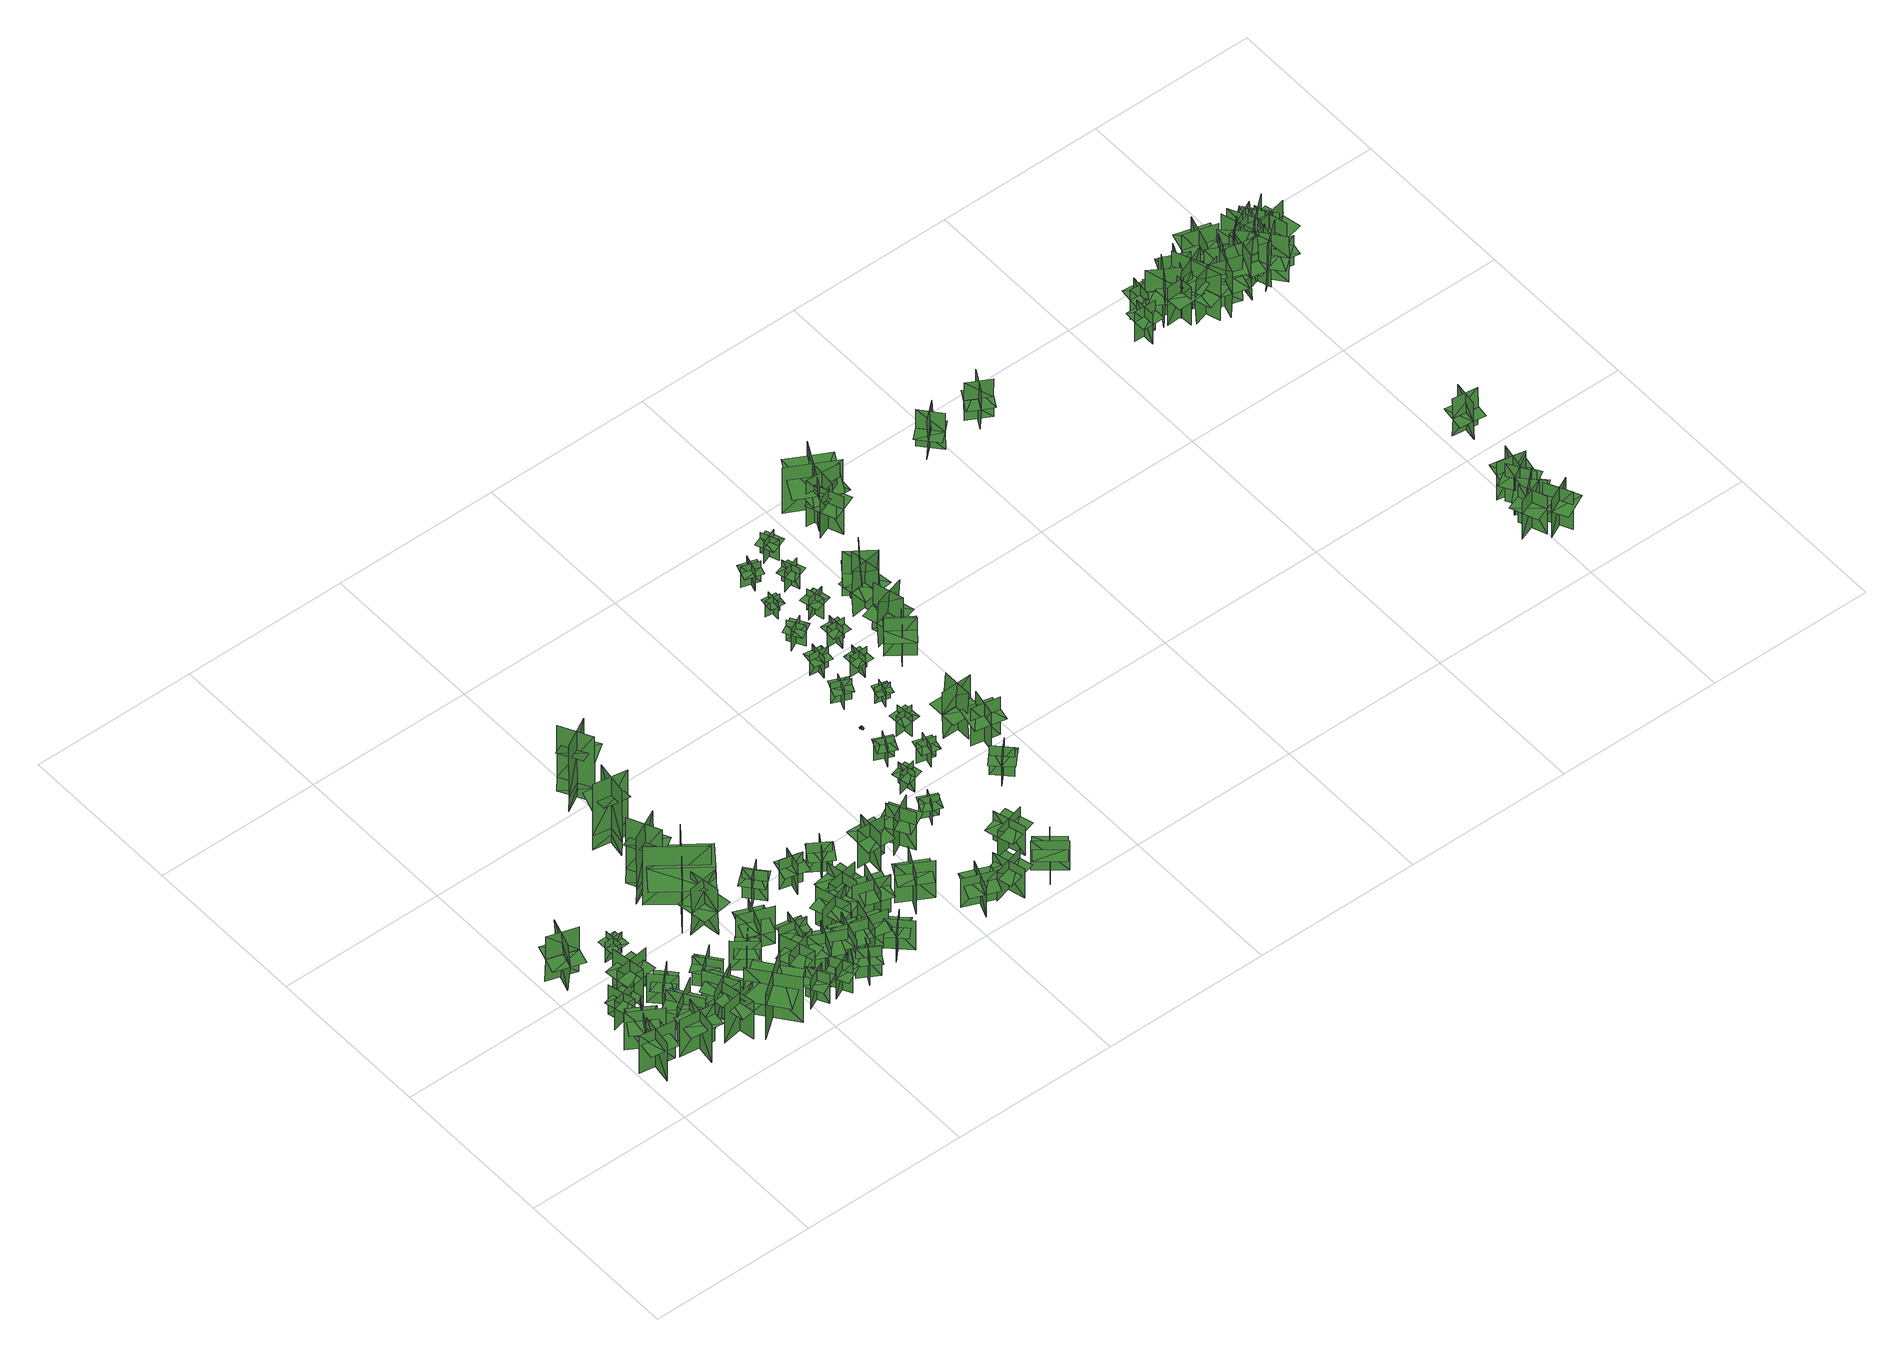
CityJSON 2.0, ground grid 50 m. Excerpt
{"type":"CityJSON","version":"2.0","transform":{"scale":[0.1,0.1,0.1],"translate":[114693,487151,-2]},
"CityObjects":{
"tree1":{"type":"SolitaryVegetationObject","geometry":[{"type":"MultiSurface","lod":"1","boundaries":[[[0,1,2]],[[0,2,3]],[[4,5,6]],[[4,6,7]],[[8,9,10]],[[8,10,11]],[[8,12,13]],[[8,13,9]]]}]},
"tree2":{"type":"SolitaryVegetationObject","geometry":[{"type":"MultiSurface","lod":"1","boundaries":[[[14,15,16]],[[14,16,17]],[[18,19,20]],[[18,20,21]],[[22,23,24]],[[22,24,25]],[[22,26,27]],[[22,27,23]]]}]},
"tree3":{"type":"SolitaryVegetationObject","geometry":[{"type":"MultiSurface","lod":"1","boundaries":[[[28,29,30]],[[28,30,31]],[[32,33,34]],[[32,34,35]],[[36,37,38]],[[36,38,39]],[[36,40,41]],[[36,41,37]]]}]},
"tree4":{"type":"SolitaryVegetationObject","geometry":[{"type":"MultiSurface","lod":"1","boundaries":[[[42,43,44]],[[42,44,45]],[[46,47,48]],[[46,48,49]],[[50,51,52]],[[50,52,53]],[[50,54,55]],[[50,55,51]]]}]},
"tree5":{"type":"SolitaryVegetationObject","geometry":[{"type":"MultiSurface","lod":"1","boundaries":[[[56,57,58]],[[56,58,59]],[[60,61,62]],[[60,62,63]],[[64,65,61]],[[64,61,60]],[[66,67,57]],[[66,57,56]],[[56,57,68]],[[56,68,69]],[[56,70,71]],[[56,71,57]]]}]},
"tree6":{"type":"SolitaryVegetationObject","geometry":[{"type":"MultiSurface","lod":"1","boundaries":[[[72,73,74]],[[72,74,75]],[[76,77,78]],[[76,78,79]],[[80,81,82]],[[80,82,83]],[[80,84,85]],[[80,85,81]]]}]},
"tree7":{"type":"SolitaryVegetationObject","geometry":[{"type":"MultiSurface","lod":"1","boundaries":[[[86,87,88]],[[86,88,89]],[[90,91,92]],[[90,92,93]],[[94,95,96]],[[94,96,97]],[[94,98,99]],[[94,99,95]]]}]},
"tree8":{"type":"SolitaryVegetationObject","geometry":[{"type":"MultiSurface","lod":"1","boundaries":[[[100,101,102]],[[100,102,103]],[[104,105,106]],[[104,106,107]],[[108,109,110]],[[108,110,111]],[[108,112,113]],[[108,113,109]]]}]},
"tree9":{"type":"SolitaryVegetationObject","geometry":[{"type":"MultiSurface","lod":"1","boundaries":[[[114,115,116]],[[114,116,117]],[[118,119,120]],[[118,120,121]],[[122,123,124]],[[122,124,125]],[[122,126,127]],[[122,127,123]]]}]},
"tree10":{"type":"SolitaryVegetationObject","geometry":[{"type":"MultiSurface","lod":"1","boundaries":[[[128,129,130]],[[128,130,131]],[[132,133,134]],[[132,134,135]],[[136,137,138]],[[136,138,139]],[[136,140,141]],[[136,141,137]]]}]},
"tree11":{"type":"SolitaryVegetationObject","geometry":[{"type":"MultiSurface","lod":"1","boundaries":[[[142,143,144]],[[142,144,145]],[[146,147,148]],[[146,148,149]],[[150,151,152]],[[150,152,153]],[[150,153,154]],[[150,154,155]]]}]},
"tree12":{"type":"SolitaryVegetationObject","geometry":[{"type":"MultiSurface","lod":"1","boundaries":[[[156,157,158]],[[156,158,159]],[[160,161,162]],[[160,162,163]],[[164,165,166]],[[164,166,167]],[[164,168,169]],[[164,169,165]]]}]},
"tree13":{"type":"SolitaryVegetationObject","geometry":[{"type":"MultiSurface","lod":"1","boundaries":[[[170,171,172]],[[170,172,173]],[[174,175,176]],[[174,176,177]],[[178,179,180]],[[178,180,181]],[[178,181,182]],[[178,182,183]]]}]},
"tree14":{"type":"SolitaryVegetationObject","geometry":[{"type":"MultiSurface","lod":"1","boundaries":[[[184,185,186]],[[184,186,187]],[[188,189,190]],[[188,190,191]],[[192,193,194]],[[192,194,195]],[[192,196,197]],[[192,197,193]]]}]},
"tree15":{"type":"SolitaryVegetationObject","geometry":[{"type":"MultiSurface","lod":"1","boundaries":[[[198,199,200]],[[198,200,201]],[[202,203,204]],[[202,204,205]],[[206,207,208]],[[206,208,209]],[[206,210,211]],[[206,211,207]]]}]},
"tree16":{"type":"SolitaryVegetationObject","geometry":[{"type":"MultiSurface","lod":"1","boundaries":[[[212,213,214]],[[212,214,215]],[[216,217,218]],[[216,218,219]],[[220,221,222]],[[220,222,223]],[[220,224,225]],[[220,225,221]]]}]},
"tree17":{"type":"SolitaryVegetationObject","geometry":[{"type":"MultiSurface","lod":"1","boundaries":[[[226,227,228]],[[226,228,229]],[[230,231,232]],[[230,232,233]],[[234,235,231]],[[234,231,230]],[[236,237,227]],[[236,227,226]],[[226,227,238]],[[226,238,239]],[[226,240,241]],[[226,241,227]]]}]},
"tree18":{"type":"SolitaryVegetationObject","geometry":[{"type":"MultiSurface","lod":"1","boundaries":[[[242,243,244]],[[242,244,245]],[[246,247,248]],[[246,248,249]],[[250,251,252]],[[250,252,253]],[[250,254,255]],[[250,255,251]]]}]},
"tree19":{"type":"SolitaryVegetationObject","geometry":[{"type":"MultiSurface","lod":"1","boundaries":[[[256,257,258]],[[256,258,259]],[[260,261,262]],[[260,262,263]],[[264,265,266]],[[264,266,267]],[[264,268,269]],[[264,269,265]]]}]},
"tree20":{"type":"SolitaryVegetationObject","geometry":[{"type":"MultiSurface","lod":"1","boundaries":[[[270,271,272]],[[270,272,273]],[[274,275,276]],[[274,276,277]],[[278,279,280]],[[278,280,281]],[[278,281,282]],[[278,282,283]]]}]},
"tree21":{"type":"SolitaryVegetationObject","geometry":[{"type":"MultiSurface","lod":"1","boundaries":[[[284,285,286]],[[284,286,287]],[[288,289,290]],[[288,290,291]],[[292,293,289]],[[292,289,288]],[[294,295,285]],[[294,285,284]],[[296,297,298]],[[296,298,299]],[[300,301,302]],[[300,302,303]]]}]},
"tree22":{"type":"SolitaryVegetationObject","geometry":[{"type":"MultiSurface","lod":"1","boundaries":[[[304,305,306]],[[304,306,307]],[[308,309,310]],[[308,310,311]],[[312,313,314]],[[312,314,315]],[[312,316,317]],[[312,317,313]]]}]},
"tree23":{"type":"SolitaryVegetationObject","geometry":[{"type":"MultiSurface","lod":"1","boundaries":[[[318,319,320]],[[318,320,321]],[[322,323,324]],[[322,324,325]],[[326,327,328]],[[326,328,329]],[[326,330,331]],[[326,331,327]]]}]},
"tree24":{"type":"SolitaryVegetationObject","geometry":[{"type":"MultiSurface","lod":"1","boundaries":[[[332,333,334]],[[332,334,335]],[[336,337,338]],[[336,338,339]],[[340,341,342]],[[340,342,343]],[[340,344,345]],[[340,345,341]]]}]},
"tree25":{"type":"SolitaryVegetationObject","geometry":[{"type":"MultiSurface","lod":"1","boundaries":[[[346,347,348]],[[346,348,349]],[[350,351,352]],[[350,352,353]],[[354,355,356]],[[354,356,357]],[[354,358,359]],[[354,359,355]]]}]},
"tree26":{"type":"SolitaryVegetationObject","geometry":[{"type":"MultiSurface","lod":"1","boundaries":[[[360,361,362]],[[360,362,363]],[[364,365,366]],[[364,366,367]],[[368,369,365]],[[368,365,364]],[[370,371,361]],[[370,361,360]],[[372,373,374]],[[372,374,375]],[[376,377,378]],[[376,378,379]]]}]},
"tree27":{"type":"SolitaryVegetationObject","geometry":[{"type":"MultiSurface","lod":"1","boundaries":[[[380,381,382]],[[380,382,383]],[[384,385,386]],[[384,386,387]],[[388,389,390]],[[388,390,391]],[[388,392,393]],[[388,393,389]]]}]},
"tree28":{"type":"SolitaryVegetationObject","geometry":[{"type":"MultiSurface","lod":"1","boundaries":[[[394,395,396]],[[394,396,397]],[[398,399,400]],[[398,400,401]],[[402,403,404]],[[402,404,405]],[[402,406,407]],[[402,407,403]]]}]},
"tree29":{"type":"SolitaryVegetationObject","geometry":[{"type":"MultiSurface","lod":"1","boundaries":[[[408,409,410]],[[408,410,411]],[[412,413,414]],[[412,414,415]],[[416,417,418]],[[416,418,419]],[[416,420,421]],[[416,421,417]]]}]},
"tree30":{"type":"SolitaryVegetationObject","geometry":[{"type":"MultiSurface","lod":"1","boundaries":[[[422,423,424]],[[422,424,425]],[[426,427,428]],[[426,428,429]],[[430,431,427]],[[430,427,426]],[[432,433,423]],[[432,423,422]],[[434,435,436]],[[434,436,437]],[[438,439,440]],[[438,440,441]]]}]},
"tree31":{"type":"SolitaryVegetationObject","geometry":[{"type":"MultiSurface","lod":"1","boundaries":[[[442,443,444]],[[442,444,445]],[[446,447,448]],[[446,448,449]],[[450,451,452]],[[450,452,453]],[[450,454,455]],[[450,455,451]]]}]},
"tree32":{"type":"SolitaryVegetationObject","geometry":[{"type":"MultiSurface","lod":"1","boundaries":[[[456,457,458]],[[456,458,459]],[[460,461,462]],[[460,462,463]],[[464,465,466]],[[464,466,467]],[[464,468,469]],[[464,469,465]]]}]},
"tree33":{"type":"SolitaryVegetationObject","geometry":[{"type":"MultiSurface","lod":"1","boundaries":[[[470,471,472]],[[470,472,473]],[[474,475,476]],[[474,476,477]],[[478,479,480]],[[478,480,481]],[[478,481,482]],[[478,482,483]]]}]},
"tree34":{"type":"SolitaryVegetationObject","geometry":[{"type":"MultiSurface","lod":"1","boundaries":[[[484,485,486]],[[484,486,487]],[[488,489,490]],[[488,490,491]],[[492,493,494]],[[492,494,495]],[[492,496,497]],[[492,497,493]]]}]},
"tree35":{"type":"SolitaryVegetationObject","geometry":[{"type":"MultiSurface","lod":"1","boundaries":[[[498,499,500]],[[498,500,501]],[[502,503,504]],[[502,504,505]],[[506,507,508]],[[506,508,509]],[[506,510,511]],[[506,511,507]]]}]},
"tree36":{"type":"SolitaryVegetationObject","geometry":[{"type":"MultiSurface","lod":"1","boundaries":[[[512,513,514]],[[512,514,515]],[[516,517,518]],[[516,518,519]],[[520,521,522]],[[520,522,523]],[[520,524,525]],[[520,525,521]]]}]},
"tree37":{"type":"SolitaryVegetationObject","geometry":[{"type":"MultiSurface","lod":"1","boundaries":[[[526,527,528]],[[526,528,529]],[[530,531,532]],[[530,532,533]],[[534,535,536]],[[534,536,537]],[[534,538,539]],[[534,539,535]]]}]},
"tree38":{"type":"SolitaryVegetationObject","geometry":[{"type":"MultiSurface","lod":"1","boundaries":[[[540,541,542]],[[540,542,543]],[[544,545,546]],[[544,546,547]],[[548,549,550]],[[548,550,551]],[[548,551,552]],[[548,552,553]]]}]},
"tree39":{"type":"SolitaryVegetationObject","geometry":[{"type":"MultiSurface","lod":"1","boundaries":[[[554,555,556]],[[554,556,557]],[[558,559,560]],[[558,560,561]],[[562,563,564]],[[562,564,565]],[[562,566,567]],[[562,567,563]]]}]},
"tree40":{"type":"SolitaryVegetationObject","geometry":[{"type":"MultiSurface","lod":"1","boundaries":[[[568,569,570]],[[568,570,571]],[[572,573,574]],[[572,574,575]],[[576,577,578]],[[576,578,579]],[[576,579,580]],[[576,580,581]]]}]},
"tree41":{"type":"SolitaryVegetationObject","geometry":[{"type":"MultiSurface","lod":"1","boundaries":[[[582,583,584]],[[582,584,585]],[[586,587,588]],[[586,588,589]],[[590,591,592]],[[590,592,593]],[[590,593,594]],[[590,594,595]]]}]},
"tree42":{"type":"SolitaryVegetationObject","geometry":[{"type":"MultiSurface","lod":"1","boundaries":[[[596,597,598]],[[596,598,599]],[[600,601,602]],[[600,602,603]],[[604,605,606]],[[604,606,607]],[[604,607,608]],[[604,608,609]]]}]},
"tree43":{"type":"SolitaryVegetationObject","geometry":[{"type":"MultiSurface","lod":"1","boundaries":[[[610,611,612]],[[610,612,613]],[[614,615,616]],[[614,616,617]],[[618,619,620]],[[618,620,621]],[[618,621,622]],[[618,622,623]]]}]},
"tree44":{"type":"SolitaryVegetationObject","geometry":[{"type":"MultiSurface","lod":"1","boundaries":[[[624,625,626]],[[624,626,627]],[[628,629,630]],[[628,630,631]],[[632,633,634]],[[632,634,635]],[[632,635,636]],[[632,636,637]]]}]},
"tree45":{"type":"SolitaryVegetationObject","geometry":[{"type":"MultiSurface","lod":"1","boundaries":[[[638,639,640]],[[638,640,641]],[[642,643,644]],[[642,644,645]],[[646,647,648]],[[646,648,649]],[[646,649,650]],[[646,650,651]]]}]},
"tree46":{"type":"SolitaryVegetationObject","geometry":[{"type":"MultiSurface","lod":"1","boundaries":[[[652,653,654]],[[652,654,655]],[[656,657,658]],[[656,658,659]],[[660,661,662]],[[660,662,663]],[[660,663,664]],[[660,664,665]]]}]},
"tree47":{"type":"SolitaryVegetationObject","geometry":[{"type":"MultiSurface","lod":"1","boundaries":[[[666,667,668]],[[666,668,669]],[[670,671,672]],[[670,672,673]],[[674,675,676]],[[674,676,677]],[[674,677,678]],[[674,678,679]]]}]},
"tree48":{"type":"SolitaryVegetationObject","geometry":[{"type":"MultiSurface","lod":"1","boundaries":[[[680,681,682]],[[680,682,683]],[[684,685,686]],[[684,686,687]],[[688,689,690]],[[688,690,691]],[[688,691,692]],[[688,692,693]]]}]},
"tree49":{"type":"SolitaryVegetationObject","geometry":[{"type":"MultiSurface","lod":"1","boundaries":[[[694,695,696]],[[694,696,697]],[[698,699,700]],[[698,700,701]],[[702,703,704]],[[702,704,705]],[[702,705,706]],[[702,706,707]]]}]},
"tree50":{"type":"SolitaryVegetationObject","geometry":[{"type":"MultiSurface","lod":"1","boundaries":[[[708,709,710]],[[708,710,711]],[[712,713,714]],[[712,714,715]],[[716,717,718]],[[716,718,719]],[[716,720,721]],[[716,721,717]]]}]},
"tree51":{"type":"SolitaryVegetationObject","geometry":[{"type":"MultiSurface","lod":"1","boundaries":[[[722,723,724]],[[722,724,725]],[[726,727,728]],[[726,728,729]],[[730,731,732]],[[730,732,733]],[[730,733,734]],[[730,734,735]]]}]},
"tree52":{"type":"SolitaryVegetationObject","geometry":[{"type":"MultiSurface","lod":"1","boundaries":[[[736,737,738]],[[736,738,739]],[[740,741,742]],[[740,742,743]],[[744,745,746]],[[744,746,747]],[[744,747,748]],[[744,748,749]]]}]},
"tree53":{"type":"SolitaryVegetationObject","geometry":[{"type":"MultiSurface","lod":"1","boundaries":[[[750,751,752]],[[750,752,753]],[[754,755,756]],[[754,756,757]],[[758,759,755]],[[758,755,754]],[[760,761,751]],[[760,751,750]],[[750,751,762]],[[750,762,763]],[[750,764,765]],[[750,765,751]]]}]},
"tree54":{"type":"SolitaryVegetationObject","geometry":[{"type":"MultiSurface","lod":"1","boundaries":[[[766,767,768]],[[766,768,769]],[[770,771,772]],[[770,772,773]],[[774,775,776]],[[774,776,777]],[[774,778,779]],[[774,779,775]]]}]},
"tree55":{"type":"SolitaryVegetationObject","geometry":[{"type":"MultiSurface","lod":"1","boundaries":[[[780,781,782]],[[780,782,783]],[[784,785,786]],[[784,786,787]],[[788,789,790]],[[788,790,791]],[[788,791,792]],[[788,792,793]]]}]},
"tree56":{"type":"SolitaryVegetationObject","geometry":[{"type":"MultiSurface","lod":"1","boundaries":[[[794,795,796]],[[794,796,797]],[[798,799,800]],[[798,800,801]],[[802,803,804]],[[802,804,805]],[[802,805,806]],[[802,806,807]]]}]},
"tree57":{"type":"SolitaryVegetationObject","geometry":[{"type":"MultiSurface","lod":"1","boundaries":[[[808,809,810]],[[808,810,811]],[[812,813,814]],[[812,814,815]],[[816,817,818]],[[816,818,819]],[[816,819,820]],[[816,820,821]]]}]},
"tree58":{"type":"SolitaryVegetationObject","geometry":[{"type":"MultiSurface","lod":"1","boundaries":[[[822,823,824]],[[822,824,825]],[[826,827,828]],[[826,828,829]],[[830,831,832]],[[830,832,833]],[[830,833,834]],[[830,834,835]]]}]},
"tree59":{"type":"SolitaryVegetationObject","geometry":[{"type":"MultiSurface","lod":"1","boundaries":[[[836,837,838]],[[836,838,839]],[[840,841,842]],[[840,842,843]],[[844,845,846]],[[844,846,847]],[[844,847,848]],[[844,848,849]]]}]},
"tree60":{"type":"SolitaryVegetationObject","geometry":[{"type":"MultiSurface","lod":"1","boundaries":[[[850,851,852]],[[850,852,853]],[[854,855,856]],[[854,856,857]],[[858,859,860]],[[858,860,861]],[[858,861,862]],[[858,862,863]]]}]},
"tree61":{"type":"SolitaryVegetationObject","geometry":[{"type":"MultiSurface","lod":"1","boundaries":[[[864,865,866]],[[864,866,867]],[[868,869,870]],[[868,870,871]],[[872,873,874]],[[872,874,875]],[[872,876,877]],[[872,877,873]]]}]},
"tree62":{"type":"SolitaryVegetationObject","geometry":[{"type":"MultiSurface","lod":"1","boundaries":[[[878,879,880]],[[878,880,881]],[[882,883,884]],[[882,884,885]],[[886,887,883]],[[886,883,882]],[[888,889,879]],[[888,879,878]],[[878,879,890]],[[878,890,891]],[[878,892,893]],[[878,893,879]]]}]},
"tree63":{"type":"SolitaryVegetationObject","geometry":[{"type":"MultiSurface","lod":"1","boundaries":[[[894,895,896]],[[894,896,897]],[[898,899,900]],[[898,900,901]],[[902,903,904]],[[902,904,905]],[[902,905,906]],[[902,906,907]]]}]},
"tree64":{"type":"SolitaryVegetationObject","geometry":[{"type":"MultiSurface","lod":"1","boundaries":[[[908,909,910]],[[908,910,911]],[[912,913,914]],[[912,914,915]],[[916,917,913]],[[916,913,912]],[[918,919,909]],[[918,909,908]],[[908,909,920]],[[908,920,921]],[[908,922,923]],[[908,923,909]]]}]},
"tree65":{"type":"SolitaryVegetationObject","geometry":[{"type":"MultiSurface","lod":"1","boundaries":[[[924,925,926]],[[924,926,927]],[[928,929,930]],[[928,930,931]],[[932,933,934]],[[932,934,935]],[[932,935,936]],[[932,936,937]]]}]},
"tree66":{"type":"SolitaryVegetationObject","geometry":[{"type":"MultiSurface","lod":"1","boundaries":[[[938,939,940]],[[938,940,941]],[[942,943,944]],[[942,944,945]],[[946,947,943]],[[946,943,942]],[[948,949,939]],[[948,939,938]],[[938,939,950]],[[938,950,951]],[[938,952,953]],[[938,953,939]]]}]},
"tree67":{"type":"SolitaryVegetationObject","geometry":[{"type":"MultiSurface","lod":"1","boundaries":[[[954,955,956]],[[954,956,957]],[[958,959,960]],[[958,960,961]],[[962,963,964]],[[962,964,965]],[[962,966,967]],[[962,967,963]]]}]},
"tree68":{"type":"SolitaryVegetationObject","geometry":[{"type":"MultiSurface","lod":"1","boundaries":[[[968,969,970]],[[968,970,971]],[[972,973,974]],[[972,974,975]],[[976,977,978]],[[976,978,979]],[[976,980,981]],[[976,981,977]]]}]},
"tree69":{"type":"SolitaryVegetationObject","geometry":[{"type":"MultiSurface","lod":"1","boundaries":[[[982,983,984]],[[982,984,985]],[[986,987,988]],[[986,988,989]],[[990,991,992]],[[990,992,993]],[[990,993,994]],[[990,994,995]]]}]},
"tree70":{"type":"SolitaryVegetationObject","geometry":[{"type":"MultiSurface","lod":"1","boundaries":[[[996,997,998]],[[996,998,999]],[[1000,1001,1002]],[[1000,1002,1003]],[[1004,1005,1001]],[[1004,1001,1000]],[[1006,1007,997]],[[1006,997,996]],[[996,997,1008]],[[996,1008,1009]],[[996,1010,1011]],[[996,1011,997]]]}]},
"tree71":{"type":"SolitaryVegetationObject","geometry":[{"type":"MultiSurface","lod":"1","boundaries":[[[1012,1013,1014]],[[1012,1014,1015]],[[1016,1017,1018]],[[1016,1018,1019]],[[1020,1021,1017]],[[1020,1017,1016]],[[1022,1023,1013]],[[1022,1013,1012]],[[1012,1013,1024]],[[1012,1024,1025]],[[1012,1026,1027]],[[1012,1027,1013]]]}]},
"tree72":{"type":"SolitaryVegetationObject","geometry":[{"type":"MultiSurface","lod":"1","boundaries":[[[1028,1029,1030]],[[1028,1030,1031]],[[1032,1033,1034]],[[1032,1034,1035]],[[1036,1037,1038]],[[1036,1038,1039]],[[1036,1040,1041]],[[1036,1041,1037]]]}]},
"tree73":{"type":"SolitaryVegetationObject","geometry":[{"type":"MultiSurface","lod":"1","boundaries":[[[1042,1043,1044]],[[1042,1044,1045]],[[1046,1047,1048]],[[1046,1048,1049]],[[1050,1051,1052]],[[1050,1052,1053]],[[1050,1054,1055]],[[1050,1055,1051]]]}]},
"tree74":{"type":"SolitaryVegetationObject","geometry":[{"type":"MultiSurface","lod":"1","boundaries":[[[1056,1057,1058]],[[1056,1058,1059]],[[1060,1061,1062]],[[1060,1062,1063]],[[1064,1065,1066]],[[1064,1066,1067]],[[1064,1068,1069]],[[1064,1069,1065]]]}]},
"tree75":{"type":"SolitaryVegetationObject","geometry":[{"type":"MultiSurface","lod":"1","boundaries":[[[1070,1071,1072]],[[1070,1072,1073]],[[1074,1075,1076]],[[1074,1076,1077]],[[1078,1079,1080]],[[1078,1080,1081]],[[1078,1082,1083]],[[1078,1083,1079]]]}]},
"tree76":{"type":"SolitaryVegetationObject","geometry":[{"type":"MultiSurface","lod":"1","boundaries":[[[1084,1085,1086]],[[1084,1086,1087]],[[1088,1089,1090]],[[1088,1090,1091]],[[1092,1093,1094]],[[1092,1094,1095]],[[1092,1096,1097]],[[1092,1097,1093]]]}]},
"tree77":{"type":"SolitaryVegetationObject","geometry":[{"type":"MultiSurface","lod":"1","boundaries":[[[1098,1099,1100]],[[1098,1100,1101]],[[1102,1103,1104]],[[1102,1104,1105]],[[1106,1107,1108]],[[1106,1108,1109]],[[1106,1110,1111]],[[1106,1111,1107]]]}]},
"tree78":{"type":"SolitaryVegetationObject","geometry":[{"type":"MultiSurface","lod":"1","boundaries":[[[1112,1113,1114]],[[1112,1114,1115]],[[1116,1117,1118]],[[1116,1118,1119]],[[1120,1121,1122]],[[1120,1122,1123]],[[1120,1124,1125]],[[1120,1125,1121]]]}]},
"tree79":{"type":"SolitaryVegetationObject","geometry":[{"type":"MultiSurface","lod":"1","boundaries":[[[1126,1127,1128]],[[1126,1128,1129]],[[1130,1131,1132]],[[1130,1132,1133]],[[1134,1135,1131]],[[1134,1131,1130]],[[1136,1137,1127]],[[1136,1127,1126]],[[1126,1127,1138]],[[1126,1138,1139]],[[1126,1140,1141]],[[1126,1141,1127]]]}]},
"tree80":{"type":"SolitaryVegetationObject","geometry":[{"type":"MultiSurface","lod":"1","boundaries":[[[1142,1143,1144]],[[1142,1144,1145]],[[1146,1147,1148]],[[1146,1148,1149]],[[1150,1151,1152]],[[1150,1152,1153]],[[1150,1154,1155]],[[1150,1155,1151]]]}]},
"tree81":{"type":"SolitaryVegetationObject","geometry":[{"type":"MultiSurface","lod":"1","boundaries":[[[1156,1157,1158]],[[1156,1158,1159]],[[1160,1161,1162]],[[1160,1162,1163]],[[1164,1165,1166]],[[1164,1166,1167]],[[1164,1168,1169]],[[1164,1169,1165]]]}]},
"tree82":{"type":"SolitaryVegetationObject","geometry":[{"type":"MultiSurface","lod":"1","boundaries":[[[1170,1171,1172]],[[1170,1172,1173]],[[1174,1175,1176]],[[1174,1176,1177]],[[1178,1179,1175]],[[1178,1175,1174]],[[1180,1181,1171]],[[1180,1171,1170]],[[1170,1171,1182]],[[1170,1182,1183]],[[1170,1184,1185]],[[1170,1185,1171]]]}]},
"tree83":{"type":"SolitaryVegetationObject","geometry":[{"type":"MultiSurface","lod":"1","boundaries":[[[1186,1187,1188]],[[1186,1188,1189]],[[1190,1191,1192]],[[1190,1192,1193]],[[1194,1195,1196]],[[1194,1196,1197]],[[1194,1198,1199]],[[1194,1199,1195]]]}]},
"tree84":{"type":"SolitaryVegetationObject","geometry":[{"type":"MultiSurface","lod":"1","boundaries":[[[1200,1201,1202]],[[1200,1202,1203]],[[1204,1205,1206]],[[1204,1206,1207]],[[1208,1209,1205]],[[1208,1205,1204]],[[1210,1211,1201]],[[1210,1201,1200]],[[1200,1201,1212]],[[1200,1212,1213]],[[1200,1214,1215]],[[1200,1215,1201]]]}]},
"tree85":{"type":"SolitaryVegetationObject","geometry":[{"type":"MultiSurface","lod":"1","boundaries":[[[1216,1217,1218]],[[1216,1218,1219]],[[1220,1221,1222]],[[1220,1222,1223]],[[1224,1225,1221]],[[1224,1221,1220]],[[1226,1227,1217]],[[1226,1217,1216]],[[1216,1217,1228]],[[1216,1228,1229]],[[1216,1230,1231]],[[1216,1231,1217]]]}]},
"tree86":{"type":"SolitaryVegetationObject","geometry":[{"type":"MultiSurface","lod":"1","boundaries":[[[1232,1233,1234]],[[1232,1234,1235]],[[1236,1237,1238]],[[1236,1238,1239]],[[1240,1241,1242]],[[1240,1242,1243]],[[1240,1244,1245]],[[1240,1245,1241]]]}]},
"tree87":{"type":"SolitaryVegetationObject","geometry":[{"type":"MultiSurface","lod":"1","boundaries":[[[1246,1247,1248]],[[1246,1248,1249]],[[1250,1251,1252]],[[1250,1252,1253]],[[1254,1255,1256]],[[1254,1256,1257]],[[1254,1258,1259]],[[1254,1259,1255]]]}]},
"tree88":{"type":"SolitaryVegetationObject","geometry":[{"type":"MultiSurface","lod":"1","boundaries":[[[1260,1261,1262]],[[1260,1262,1263]],[[1264,1265,1266]],[[1264,1266,1267]],[[1268,1269,1265]],[[1268,1265,1264]],[[1270,1271,1261]],[[1270,1261,1260]],[[1260,1261,1272]],[[1260,1272,1273]],[[1260,1274,1275]],[[1260,1275,1261]]]}]},
"tree89":{"type":"SolitaryVegetationObject","geometry":[{"type":"MultiSurface","lod":"1","boundaries":[[[1276,1277,1278]],[[1276,1278,1279]],[[1280,1281,1282]],[[1280,1282,1283]],[[1284,1285,1281]],[[1284,1281,1280]],[[1286,1287,1277]],[[1286,1277,1276]],[[1276,1277,1288]],[[1276,1288,1289]],[[1276,1290,1291]],[[1276,1291,1277]]]}]},
"tree90":{"type":"SolitaryVegetationObject","geometry":[{"type":"MultiSurface","lod":"1","boundaries":[[[1292,1293,1294]],[[1292,1294,1295]],[[1296,1297,1298]],[[1296,1298,1299]],[[1300,1301,1297]],[[1300,1297,1296]],[[1302,1303,1293]],[[1302,1293,1292]],[[1292,1293,1304]],[[1292,1304,1305]],[[1292,1306,1307]],[[1292,1307,1293]]]}]},
"tree91":{"type":"SolitaryVegetationObject","geometry":[{"type":"MultiSurface","lod":"1","boundaries":[[[1308,1309,1310]],[[1308,1310,1311]],[[1312,1313,1314]],[[1312,1314,1315]],[[1316,1317,1318]],[[1316,1318,1319]],[[1316,1320,1321]],[[1316,1321,1317]]]}]},
"tree92":{"type":"SolitaryVegetationObject","geometry":[{"type":"MultiSurface","lod":"1","boundaries":[[[1322,1323,1324]],[[1322,1324,1325]],[[1326,1327,1328]],[[1326,1328,1329]],[[1330,1331,1327]],[[1330,1327,1326]],[[1332,1333,1323]],[[1332,1323,1322]],[[1322,1323,1334]],[[1322,1334,1335]],[[1322,1336,1337]],[[1322,1337,1323]]]}]},
"tree93":{"type":"SolitaryVegetationObject","geometry":[{"type":"MultiSurface","lod":"1","boundaries":[[[1338,1339,1340]],[[1338,1340,1341]],[[1342,1343,1344]],[[1342,1344,1345]],[[1346,1347,1343]],[[1346,1343,1342]],[[1348,1349,1339]],[[1348,1339,1338]],[[1338,1339,1350]],[[1338,1350,1351]],[[1338,1352,1353]],[[1338,1353,1339]]]}]},
"tree94":{"type":"SolitaryVegetationObject","geometry":[{"type":"MultiSurface","lod":"1","boundaries":[[[1354,1355,1356]],[[1354,1356,1357]],[[1358,1359,1360]],[[1358,1360,1361]],[[1362,1363,1364]],[[1362,1364,1365]],[[1362,1366,1367]],[[1362,1367,1363]]]}]},
"tree95":{"type":"SolitaryVegetationObject","geometry":[{"type":"MultiSurface","lod":"1","boundaries":[[[1368,1369,1370]],[[1368,1370,1371]],[[1372,1373,1374]],[[1372,1374,1375]],[[1376,1377,1378]],[[1376,1378,1379]],[[1376,1380,1381]],[[1376,1381,1377]]]}]},
"tree96":{"type":"SolitaryVegetationObject","geometry":[{"type":"MultiSurface","lod":"1","boundaries":[[[1382,1383,1384]],[[1382,1384,1385]],[[1386,1387,1388]],[[1386,1388,1389]],[[1390,1391,1392]],[[1390,1392,1393]],[[1390,1394,1395]],[[1390,1395,1391]]]}]},
"tree97":{"type":"SolitaryVegetationObject","geometry":[{"type":"MultiSurface","lod":"1","boundaries":[[[1396,1397,1398]],[[1396,1398,1399]],[[1400,1401,1402]],[[1400,1402,1403]],[[1404,1405,1406]],[[1404,1406,1407]],[[1404,1408,1409]],[[1404,1409,1405]]]}]}
},
"vertices":[
[42,121,16],[58,226,16],[58,226,157],[42,121,157],[109,171,16],[4,187,16],[4,187,157],[109,171,157],[43,130,120],[58,226,120],[16,232,120],[2,136,120],[85,123,120],[99,219,120],
[35,199,17],[91,289,17],[91,289,158],[35,199,158],[117,219,17],[26,274,17],[26,274,158],[117,219,158],[40,206,121],[91,289,121],[55,311,121],[4,228,121],[76,184,121],[127,267,121],
[130,363,18],[50,342,18],[50,342,127],[130,363,127],[73,396,18],[94,316,18],[94,316,127],[73,396,127],[123,361,99],[50,342,99],[58,311,99],[131,329,99],[115,393,99],[42,374,99],
[120,165,16],[225,152,16],[225,152,157],[120,165,157],[172,99,16],[185,205,16],[185,205,157],[172,99,157],[129,164,120],[225,152,120],[231,193,120],[134,206,120],[123,123,120],[220,110,120],
[111,560,97],[22,588,97],[8,542,97],[97,514,97],[55,529,97],[82,618,97],[77,620,182],[49,531,182],[49,531,11],[77,620,11],[112,564,11],[23,592,11],[22,588,182],[111,560,182],[125,605,97],[36,633,97],
[217,180,16],[159,269,16],[159,269,157],[217,180,157],[234,262,16],[144,204,16],[144,204,157],[234,262,157],[212,187,120],[159,269,120],[124,246,120],[176,164,120],[247,210,120],[194,292,120],
[212,415,15],[106,400,15],[106,400,156],[212,415,156],[144,465,15],[159,360,15],[159,360,156],[144,465,156],[203,413,119],[106,400,119],[112,358,119],[209,372,119],[197,455,119],[101,442,119],
[240,364,18],[180,307,18],[180,307,128],[240,364,128],[174,365,18],[231,306,18],[231,306,128],[174,365,128],[235,359,99],[180,307,99],[202,284,99],[257,336,99],[212,383,99],[157,331,99],
[287,197,18],[305,93,18],[305,93,159],[287,197,159],[239,129,18],[344,147,18],[344,147,159],[239,129,159],[289,189,123],[305,93,123],[347,100,123],[330,196,123],[248,181,123],[264,86,123],
[273,263,16],[324,170,16],[324,170,157],[273,263,157],[250,183,16],[343,233,16],[343,233,157],[250,183,157],[277,255,121],[324,170,121],[361,190,121],[314,275,121],[241,235,121],[287,150,121],
[209,570,13],[210,514,13],[210,514,90],[209,570,90],[183,543,13],[239,544,13],[239,544,90],[183,543,90],[183,543,68],[184,516,68],[239,517,68],[239,544,68],[238,572,68],[183,571,68],
[354,275,18],[303,339,18],[303,339,127],[354,275,127],[361,340,18],[296,288,18],[296,288,127],[361,340,127],[350,280,99],[303,339,99],[277,319,99],[324,260,99],[375,300,99],[328,360,99],
[439,56,19],[343,180,19],[343,180,189],[439,56,189],[452,167,19],[327,71,19],[327,71,189],[452,167,189],[447,163,142],[405,218,142],[290,130,142],[332,75,142],[374,21,142],[489,109,142],
[475,325,17],[421,263,17],[421,263,126],[475,325,126],[410,320,17],[472,266,17],[472,266,126],[410,320,126],[471,320,98],[421,263,98],[446,241,98],[495,298,98],[446,341,98],[396,284,98],
[482,78,22],[542,107,22],[542,107,132],[482,78,132],[531,62,22],[501,122,22],[501,122,132],[531,62,132],[531,62,96],[501,122,96],[469,106,96],[498,46,96],[563,78,96],[534,138,96],
[579,193,20],[478,160,20],[478,160,161],[579,193,161],[503,230,20],[537,129,20],[537,129,161],[503,230,161],[570,190,124],[478,160,124],[491,120,124],[583,150,124],[557,230,124],[465,199,124],
[465,434,101],[452,526,101],[404,519,101],[417,427,101],[412,472,101],[505,485,101],[504,490,187],[412,477,187],[412,477,15],[504,490,15],[469,434,15],[456,527,15],[452,526,187],[465,434,187],[512,440,101],[499,533,101],
[485,283,15],[524,382,15],[524,382,156],[485,283,156],[561,317,15],[462,356,15],[462,356,156],[561,317,156],[488,291,119],[524,382,119],[484,397,119],[449,307,119],[527,276,119],[563,366,119],
[573,114,19],[602,55,19],[602,55,130],[573,114,130],[556,66,19],[616,95,19],[616,95,130],[556,66,130],[556,66,94],[616,95,94],[600,128,94],[540,99,94],[572,34,94],[632,63,94],
[385,639,11],[524,531,11],[524,531,230],[385,639,230],[402,500,11],[510,639,11],[510,639,230],[402,500,230],[386,623,160],[337,558,160],[478,452,160],[527,517,160],[576,582,160],[435,688,160],
[401,725,66],[446,631,66],[444,631,261],[399,724,261],[375,651,66],[468,696,66],[467,697,261],[374,651,261],[374,651,14],[467,697,14],[399,724,14],[444,631,14],[400,724,161],[445,631,161],[492,654,180],[447,747,180],[439,644,192],[404,713,192],[369,696,202],[403,626,202],
[575,109,15],[619,205,15],[619,205,156],[575,109,156],[653,138,15],[557,183,15],[557,183,156],[653,138,156],[579,117,120],[619,205,120],[581,223,120],[540,134,120],[617,99,120],[657,188,120],
[536,274,19],[617,259,19],[617,259,128],[536,274,128],[573,221,19],[589,302,19],[589,302,128],[573,221,128],[543,273,100],[617,259,100],[623,291,100],[549,305,100],[537,241,100],[611,227,100],
[698,56,19],[641,90,19],[641,90,130],[698,56,130],[685,105,19],[652,48,19],[652,48,130],[685,105,130],[685,105,94],[652,48,94],[683,29,94],[717,87,94],[654,124,94],[620,66,94],
[647,94,15],[679,196,15],[679,196,155],[647,94,155],[721,134,15],[620,166,15],[620,166,155],[721,134,155],[650,103,119],[679,196,119],[639,208,119],[610,116,119],[690,90,119],[719,183,119],
[408,869,63],[510,852,63],[510,851,258],[408,868,258],[453,805,64],[470,908,64],[469,908,258],[453,806,258],[453,806,12],[469,908,12],[408,868,12],[510,851,12],[408,868,158],[510,851,158],[519,904,177],[417,920,177],[496,854,189],[419,866,189],[413,827,199],[490,815,199],
[639,443,16],[596,494,16],[596,494,127],[639,443,127],[643,494,16],[593,451,16],[593,451,127],[643,494,127],[643,494,91],[593,451,91],[616,423,91],[667,466,91],[620,522,91],[569,479,91],
[778,126,15],[675,152,15],[675,152,156],[778,126,156],[735,198,15],[708,95,15],[708,95,156],[735,198,156],[769,128,119],[675,152,119],[664,111,119],[758,87,119],[779,169,119],[685,193,119],
[684,304,16],[715,202,16],[715,202,157],[684,304,157],[645,229,16],[747,261,16],[747,261,157],[645,229,157],[687,295,121],[715,202,121],[756,215,121],[727,307,121],[646,282,121],[675,190,121],
[468,1085,65],[518,994,65],[516,993,260],[466,1084,260],[446,1010,66],[536,1059,66],[536,1060,260],[445,1010,260],[445,1010,14],[536,1060,14],[466,1084,14],[516,993,14],[467,1084,160],[517,993,160],[563,1018,179],[513,1109,179],[510,1006,191],[472,1073,191],[438,1054,202],[475,987,202],
[758,69,18],[815,128,18],[815,128,128],[758,69,128],[823,70,18],[764,128,18],[764,128,128],[823,70,128],[763,74,100],[815,128,100],[792,151,100],[739,97,100],[786,51,100],[839,105,100],
[688,457,15],[752,441,15],[752,441,125],[688,457,125],[714,414,15],[730,478,15],[730,478,125],[714,414,125],[714,414,89],[730,478,89],[695,487,89],[678,423,89],[749,404,89],[765,469,89],
[777,254,16],[761,352,16],[761,352,155],[777,254,155],[816,308,16],[717,292,16],[717,292,155],[816,308,155],[816,308,116],[808,357,116],[709,341,116],[717,292,116],[726,242,116],[824,258,116],
[830,285,17],[799,183,17],[799,183,158],[830,285,158],[756,245,17],[858,214,17],[858,214,158],[756,245,158],[828,276,122],[799,183,122],[839,171,122],[868,264,122],[788,289,122],[759,196,122],
[779,458,15],[835,422,15],[835,422,125],[779,458,125],[790,408,15],[826,464,15],[826,464,125],[790,408,125],[790,408,89],[826,464,89],[796,484,89],[760,428,89],[821,389,89],[857,444,89],
[979,180,16],[886,232,16],[886,232,157],[979,180,157],[955,261,16],[904,168,16],[904,168,157],[955,261,157],[971,185,120],[886,232,120],[866,195,120],[951,148,120],[992,221,120],[906,268,120],
[930,342,12],[934,427,12],[934,427,154],[930,342,154],[978,386,12],[893,390,12],[893,390,154],[978,386,154],[978,386,107],[893,390,107],[891,343,107],[976,340,107],[981,433,107],[895,437,107],
[1005,110,19],[1098,73,19],[1098,73,128],[1005,110,128],[1034,44,19],[1071,137,19],[1071,137,128],[1034,44,128],[1036,48,98],[1076,32,98],[1111,117,98],[1070,134,98],[1029,150,98],[995,64,98],
[1047,342,13],[1007,417,13],[1007,417,155],[1047,342,155],[1066,405,13],[991,364,13],[991,364,155],[1066,405,155],[1066,405,109],[991,364,109],[1013,323,109],[1088,364,109],[1044,446,109],[969,405,109],
[1154,34,18],[1128,131,18],[1128,131,126],[1154,34,126],[1189,96,18],[1092,70,18],[1092,70,126],[1189,96,126],[1185,95,96],[1174,137,96],[1085,114,96],[1096,71,96],[1107,29,96],[1196,53,96],
[1168,396,18],[1118,419,18],[1118,419,95],[1168,396,95],[1155,430,18],[1132,380,18],[1132,380,95],[1155,430,95],[1155,430,73],[1130,442,73],[1107,392,73],[1132,380,73],[1158,369,73],[1181,419,73],
[1235,30,16],[1298,108,16],[1298,108,125],[1235,30,125],[1306,38,16],[1228,101,16],[1228,101,125],[1306,38,125],[1303,41,94],[1331,75,94],[1259,133,94],[1232,99,94],[1204,65,94],[1275,7,94],
[1249,147,17],[1221,243,17],[1221,243,125],[1249,147,125],[1283,210,17],[1186,182,17],[1186,182,125],[1283,210,125],[1279,209,95],[1267,251,95],[1178,225,95],[1190,183,95],[1203,141,95],[1291,167,95],
[1171,498,17],[1159,551,17],[1159,551,94],[1171,498,94],[1191,529,17],[1137,516,17],[1137,516,94],[1191,529,94],[1191,529,73],[1185,556,73],[1131,543,73],[1137,516,73],[1143,489,73],[1197,502,73],
[1208,626,18],[1158,649,18],[1158,649,95],[1208,626,95],[1195,660,18],[1172,610,18],[1172,610,95],[1195,660,95],[1195,660,73],[1170,672,73],[1147,622,73],[1172,610,73],[1198,599,73],[1221,649,73],
[1202,750,20],[1210,750,20],[1210,760,20],[1202,760,20],[1206,750,23],[1206,750,16],[1206,760,16],[1206,760,23],[1206,758,23],[1209,758,23],[1209,758,16],[1206,758,16],[1202,758,16],[1202,758,23],
[1292,562,15],[1238,575,15],[1238,575,92],[1292,562,92],[1273,593,15],[1260,540,15],[1260,540,92],[1273,593,92],[1273,593,70],[1246,600,70],[1233,546,70],[1260,540,70],[1287,533,70],[1300,587,70],
[1235,888,16],[1214,837,16],[1214,837,93],[1235,888,93],[1201,874,16],[1252,853,16],[1252,853,93],[1201,874,93],[1201,874,72],[1190,848,72],[1241,827,72],[1252,853,72],[1263,878,72],[1212,900,72],
[1312,684,16],[1257,679,16],[1257,679,93],[1312,684,93],[1284,708,16],[1289,653,16],[1289,653,93],[1284,708,93],[1284,708,71],[1256,706,71],[1261,651,71],[1289,653,71],[1316,655,71],[1312,710,71],
[1358,427,14],[1405,380,14],[1405,380,124],[1358,427,124],[1358,376,14],[1405,423,14],[1405,423,124],[1358,376,124],[1358,376,88],[1405,423,88],[1379,449,88],[1332,401,88],[1384,351,88],[1431,398,88],
[1221,983,16],[1276,977,16],[1276,977,93],[1221,983,93],[1244,954,16],[1250,1009,16],[1250,1009,93],[1244,954,93],[1244,954,72],[1271,951,72],[1277,1006,72],[1250,1009,72],[1222,1012,72],[1216,957,72],
[1312,817,17],[1301,774,17],[1301,774,78],[1312,817,78],[1287,802,17],[1330,791,17],[1330,791,78],[1287,802,78],[1287,802,61],[1281,781,61],[1324,769,61],[1330,791,61],[1335,812,61],[1293,823,61],
[1350,606,95],[1443,607,95],[1443,655,95],[1349,655,95],[1394,653,95],[1395,560,95],[1400,560,180],[1400,653,180],[1400,653,9],[1400,560,9],[1350,602,9],[1443,603,9],[1443,607,180],[1350,606,180],[1350,559,95],[1443,560,95],
[1470,519,11],[1387,536,11],[1387,536,153],[1470,519,153],[1434,574,11],[1417,490,11],[1417,490,153],[1434,574,153],[1434,574,107],[1417,490,107],[1462,481,107],[1480,564,107],[1388,583,107],[1371,500,107],
[1288,1107,16],[1239,1080,16],[1239,1080,93],[1288,1107,93],[1252,1117,16],[1279,1069,16],[1279,1069,93],[1252,1117,93],[1252,1117,72],[1228,1104,72],[1255,1055,72],[1279,1069,72],[1304,1083,72],[1277,1131,72],
[1326,887,17],[1326,943,17],[1326,943,94],[1326,887,94],[1352,914,17],[1297,913,17],[1297,913,94],[1352,914,94],[1352,914,72],[1352,941,72],[1297,940,72],[1297,913,72],[1297,885,72],[1353,886,72],
[1306,1208,16],[1262,1213,16],[1262,1213,78],[1306,1208,78],[1287,1232,16],[1283,1187,16],[1283,1187,78],[1287,1232,78],[1287,1232,61],[1265,1234,61],[1261,1190,61],[1283,1187,61],[1305,1185,61],[1309,1229,61],
[1345,1003,17],[1347,1058,17],[1347,1058,94],[1345,1003,94],[1372,1028,17],[1317,1030,17],[1317,1030,94],[1372,1028,94],[1372,1028,72],[1373,1056,72],[1318,1057,72],[1317,1030,72],[1316,1002,72],[1372,1000,72],
[1299,1300,16],[1315,1353,16],[1315,1353,93],[1299,1300,93],[1332,1317,16],[1279,1333,16],[1279,1333,93],[1332,1317,93],[1332,1317,71],[1340,1344,71],[1287,1360,71],[1279,1333,71],[1271,1307,71],[1324,1291,71],
[1360,1166,17],[1373,1112,17],[1373,1112,94],[1360,1166,94],[1341,1135,17],[1395,1148,17],[1395,1148,94],[1341,1135,94],[1341,1135,72],[1347,1108,72],[1401,1121,72],[1395,1148,72],[1388,1174,72],[1334,1162,72],
[1478,930,11],[1427,862,11],[1427,862,152],[1478,930,152],[1413,920,11],[1482,869,11],[1482,869,152],[1413,920,152],[1413,920,106],[1482,869,106],[1510,907,106],[1441,958,106],[1385,883,106],[1454,832,106],
[1455,1013,97],[1479,922,97],[1526,935,97],[1502,1025,97],[1512,982,97],[1422,957,97],[1423,952,182],[1513,976,182],[1513,976,11],[1423,952,11],[1451,1012,11],[1476,921,11],[1479,922,182],[1455,1013,182],[1409,1000,97],[1434,910,97],
[1393,1234,15],[1376,1287,15],[1376,1287,92],[1393,1234,92],[1410,1267,15],[1357,1250,15],[1357,1250,92],[1410,1267,92],[1410,1267,70],[1401,1293,70],[1349,1276,70],[1357,1250,70],[1366,1223,70],[1419,1241,70],
[1480,1132,96],[1493,1040,96],[1541,1046,96],[1528,1139,96],[1533,1094,96],[1440,1081,96],[1441,1076,182],[1533,1089,182],[1533,1089,10],[1441,1076,10],[1477,1132,10],[1489,1039,10],[1493,1040,182],[1480,1132,182],[1434,1126,96],[1446,1033,96],
[1428,1381,15],[1377,1361,15],[1377,1361,92],[1428,1381,92],[1395,1396,15],[1415,1344,15],[1415,1344,92],[1395,1396,92],[1395,1396,71],[1369,1386,71],[1389,1334,71],[1415,1344,71],[1441,1354,71],[1421,1406,71],
[1536,1089,99],[1461,1145,99],[1432,1106,99],[1507,1050,99],[1472,1078,99],[1527,1153,99],[1523,1157,185],[1467,1082,185],[1467,1082,13],[1523,1157,13],[1538,1092,13],[1463,1148,13],[1461,1145,185],[1536,1089,185],[1564,1127,99],[1489,1183,99],
[1604,1313,9],[1573,1393,9],[1573,1393,151],[1604,1313,151],[1630,1373,9],[1550,1342,9],[1550,1342,151],[1630,1373,151],[1630,1373,105],[1550,1342,105],[1567,1299,105],[1647,1330,105],[1613,1417,105],[1534,1386,105],
[1652,1388,8],[1548,1397,8],[1548,1397,181],[1652,1388,181],[1600,1449,8],[1592,1345,8],[1592,1345,181],[1600,1449,181],[1600,1449,125],[1592,1345,125],[1649,1340,125],[1657,1444,125],[1543,1454,125],[1535,1350,125],
[1529,1471,9],[1668,1396,9],[1668,1396,180],[1529,1471,180],[1563,1363,9],[1637,1502,9],[1637,1502,180],[1563,1363,180],[1566,1369,132],[1627,1336,132],[1695,1464,132],[1634,1496,132],[1574,1529,132],[1505,1402,132],
[1987,1372,85],[1937,1430,85],[1907,1404,85],[1957,1346,85],[1934,1375,85],[1992,1425,85],[1989,1429,155],[1931,1378,155],[1931,1378,15],[1989,1429,15],[1990,1374,15],[1939,1432,15],[1937,1430,155],[1987,1372,155],[2016,1398,85],[1966,1455,85],
[2145,1441,83],[2108,1374,83],[2143,1355,84],[2180,1421,84],[2161,1390,83],[2094,1427,83],[2092,1423,154],[2159,1386,154],[2159,1386,13],[2092,1423,13],[2142,1442,13],[2105,1375,13],[2108,1374,154],[2145,1441,154],[2111,1459,84],[2074,1392,84],
[2632,1320,17],[2633,1386,17],[2633,1386,128],[2632,1320,128],[2668,1355,17],[2602,1356,17],[2602,1356,128],[2668,1355,128],[2668,1355,92],[2602,1356,92],[2601,1320,92],[2668,1319,92],[2669,1391,92],[2603,1393,92],
[2937,200,10],[3017,230,10],[3017,230,152],[2937,200,152],[2997,173,10],[2966,253,10],[2966,253,152],[2997,173,152],[2997,173,106],[2966,253,106],[2923,236,106],[2954,157,106],[3041,190,106],[3010,270,106],
[2966,217,11],[3029,275,11],[3029,275,152],[2966,217,152],[3032,215,11],[2974,278,11],[2974,278,152],[3032,215,152],[3032,215,106],[2974,278,106],[2940,246,106],[2998,183,106],[3066,246,106],[3008,309,106],
[3020,219,10],[3058,143,10],[3058,143,151],[3020,219,151],[2999,157,10],[3076,195,10],[3076,195,151],[2999,157,151],[2999,157,105],[3076,195,105],[3055,237,105],[2979,199,105],[3020,115,105],[3096,153,105],
[3031,256,11],[2986,329,11],[2986,329,153],[3031,256,153],[3046,320,11],[2973,275,11],[2973,275,153],[3046,320,153],[3046,320,106],[2973,275,106],[2998,235,106],[3070,281,106],[3021,360,106],[2948,314,106],
[2670,1385,15],[2676,1451,15],[2676,1451,126],[2670,1385,126],[2709,1418,15],[2643,1424,15],[2643,1424,126],[2709,1418,126],[2709,1418,90],[2643,1424,90],[2640,1388,90],[2706,1382,90],[2712,1454,90],[2646,1460,90],
[2971,346,11],[3055,330,11],[3055,330,153],[2971,346,153],[3008,292,11],[3025,376,11],[3025,376,153],[3008,292,153],[3008,292,106],[3025,376,106],[2979,385,106],[2962,301,106],[3054,283,106],[3070,366,106],
[2747,1427,100],[2696,1348,100],[2737,1322,100],[2788,1400,100],[2762,1364,100],[2683,1414,100],[2680,1410,186],[2759,1359,186],[2759,1359,14],[2680,1410,14],[2744,1429,14],[2693,1350,14],[2696,1348,186],[2747,1427,186],[2707,1452,100],[2656,1374,100],
[2748,1397,14],[2752,1312,14],[2752,1312,156],[2748,1397,156],[2704,1348,14],[2789,1352,14],[2789,1352,156],[2704,1348,156],[2704,1348,110],[2789,1352,110],[2787,1399,110],[2702,1395,110],[2706,1302,110],[2792,1306,110],
[2776,1419,14],[2817,1323,14],[2817,1323,187],[2776,1419,187],[2746,1345,14],[2842,1386,14],[2842,1386,187],[2746,1345,187],[2746,1345,131],[2842,1386,131],[2820,1438,131],[2724,1397,131],[2769,1292,131],[2865,1333,131],
[2794,1367,100],[2822,1278,100],[2869,1293,100],[2841,1382,100],[2852,1339,100],[2763,1311,100],[2765,1305,185],[2854,1333,185],[2854,1333,14],[2765,1305,14],[2791,1366,14],[2819,1277,14],[2822,1278,185],[2794,1367,185],[2749,1353,100],[2777,1264,100],
[2753,1443,15],[2830,1408,15],[2830,1408,157],[2753,1443,157],[2776,1382,15],[2811,1459,15],[2811,1459,157],[2776,1382,157],[2776,1382,111],[2811,1459,111],[2769,1479,111],[2733,1401,111],[2818,1362,111],[2854,1440,111],
[3056,543,84],[3066,619,84],[3026,624,84],[3016,548,84],[3023,584,84],[3098,575,84],[3099,579,154],[3023,589,154],[3023,589,14],[3099,579,14],[3059,543,14],[3069,618,14],[3066,619,154],[3056,543,154],[3094,538,84],[3104,614,84],
[2879,1356,100],[2851,1267,100],[2898,1253,100],[2925,1342,100],[2910,1300,100],[2821,1327,100],[2819,1322,185],[2908,1294,185],[2908,1294,14],[2819,1322,14],[2875,1357,14],[2848,1268,14],[2851,1267,185],[2879,1356,185],[2833,1370,100],[2806,1281,100],
[2861,1297,13],[2906,1391,13],[2906,1391,187],[2861,1297,187],[2936,1324,13],[2842,1369,13],[2842,1369,187],[2936,1324,187],[2936,1324,130],[2842,1369,130],[2818,1317,130],[2912,1272,130],[2961,1375,130],[2867,1420,130],
[2860,1378,14],[2889,1479,14],[2889,1479,187],[2860,1378,187],[2930,1417,14],[2830,1446,14],[2830,1446,187],[2930,1417,187],[2930,1417,131],[2830,1446,131],[2814,1392,131],[2914,1362,131],[2946,1472,131],[2846,1501,131],
[2924,1281,100],[2940,1373,100],[2893,1381,100],[2876,1289,100],[2886,1333,100],[2978,1317,100],[2979,1322,186],[2887,1339,186],[2887,1339,14],[2979,1322,14],[2928,1280,14],[2944,1372,14],[2940,1373,186],[2924,1281,186],[2970,1272,100],[2987,1364,100],
[2983,1409,99],[2917,1343,99],[2951,1309,100],[3017,1375,100],[2984,1345,99],[2918,1410,99],[2914,1406,185],[2980,1341,185],[2980,1341,14],[2914,1406,14],[2980,1412,14],[2914,1346,14],[2917,1343,185],[2983,1409,185],[2949,1443,100],[2883,1376,100],
[2932,1312,99],[3021,1342,99],[3005,1387,100],[2917,1358,100],[2960,1370,99],[2989,1282,99],[2995,1284,185],[2965,1372,185],[2965,1372,14],[2995,1284,14],[2933,1308,14],[3022,1338,14],[3021,1342,185],[2932,1312,185],[2947,1267,100],[3036,1297,100],
[3026,1400,13],[2926,1370,13],[2926,1370,187],[3026,1400,187],[2955,1438,13],[2986,1338,13],[2986,1338,187],[2955,1438,187],[2955,1438,130],[2986,1338,130],[3041,1355,130],[3010,1454,130],[2901,1421,130],[2931,1321,130],
[3050,1338,99],[2977,1279,99],[3008,1242,99],[3080,1300,99],[3044,1273,99],[2986,1346,99],[2982,1343,184],[3040,1270,184],[3040,1270,13],[2982,1343,13],[3048,1341,13],[2975,1282,13],[2977,1279,184],[3050,1338,184],[3021,1375,99],[2948,1316,99],
[3022,1362,99],[2979,1446,99],[2936,1424,99],[2978,1340,99],[2960,1381,99],[3043,1424,99],[3040,1429,185],[2957,1386,185],[2957,1386,13],[3040,1429,13],[3025,1364,13],[2983,1447,13],[2979,1446,185],[3022,1362,185],[3064,1384,99],[3021,1467,99],
[2960,1373,12],[3064,1361,12],[3064,1361,185],[2960,1373,185],[3010,1310,12],[3022,1414,12],[3022,1414,185],[3010,1310,185],[3010,1310,129],[3022,1414,129],[2965,1420,129],[2954,1317,129],[3067,1304,129],[3079,1408,129],
[3067,1350,13],[3052,1285,13],[3052,1285,124],[3067,1350,124],[3024,1323,13],[3089,1308,13],[3089,1308,124],[3024,1323,124],[3024,1323,88],[3089,1308,88],[3097,1344,88],[3032,1358,88],[3016,1287,88],[3081,1273,88],
[3073,1348,12],[3006,1428,12],[3006,1428,186],[3073,1348,186],[3079,1428,12],[3000,1361,12],[3000,1361,186],[3079,1428,186],[3079,1428,129],[3000,1361,129],[3037,1317,129],[3116,1384,129],[3043,1472,129],[2963,1404,129],
[3065,1307,13],[3041,1409,13],[3041,1409,186],[3065,1307,186],[3107,1376,13],[3005,1351,13],[3005,1351,186],[3107,1376,186],[3107,1376,129],[3005,1351,129],[3019,1296,129],[3120,1320,129],[3094,1431,129],[2992,1407,129]
]}
